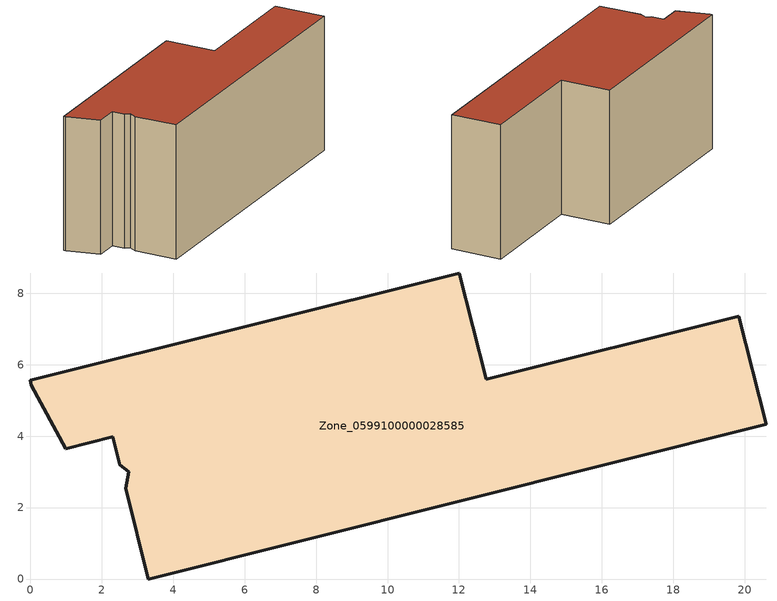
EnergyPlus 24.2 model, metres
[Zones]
Zone_0599100000028585
 floor ground (C_G): 2.67,2.54 2.76,3 2.5,3.2 2.31,3.98 0.99,3.65 0.03,5.42 0,5.56 12.01,8.57 12.76,5.59 19.84,7.36 20.6,4.33 3.3,0 z0
 wall outside (C_F): 0.03,5.42 0.99,3.65 2.31,3.98 2.5,3.2 2.76,3 2.67,2.54 3.3,0 20.6,4.33 19.84,7.36 12.76,5.59 12.01,8.57 0,5.56 0.03,5.42 z0:8.19
 roof outside (C_R): 2.76,3 2.67,2.54 3.3,0 20.6,4.33 19.84,7.36 12.76,5.59 12.01,8.57 0,5.56 0.03,5.42 0.99,3.65 2.31,3.98 2.5,3.2 z8.19
[BUILDING]
Pand.0599100000028585: North Axis=0; Terrain=City; Loads Convergence Tolerance Value=0.04; Temperature Convergence Tolerance Value=0.4; Solar Distribution=FullExterior; Maximum Number of Warmup Days=25; Minimum Number of Warmup Days=1
[Site:Location]
Rotterdam.The.Hague.AP_ZH_NLD Design_Conditions: Latitude=51.96; Longitude=4.45; Time Zone=1; Elevation=-4.5
[SITE:GROUNDTEMPERATURE:BUILDINGSURFACE]
18, 18, 18, 18, 18, 18, 18, 18, 18, 18, 18, 18
[MATERIAL] Thermal Absorptance=0.9; Solar Absorptance=0.7; Visible Absorptance=0.7
Name | Roughness | Thickness | Conductivity | Density | Specific Heat
G.TI.1975-1991 | MediumSmooth | 0.15 | 0.288461 | 540 | 1210
F.TI.1975-1991 | Rough | 0.3 | 0.230769 | 1920 | 840
R.TI.1975-1991 | MediumRough | 0.2 | 0.153846 | 1500 | 1000
[CONSTRUCTION]
C_G: G.TI.1975-1991
C_F: F.TI.1975-1991
C_R: R.TI.1975-1991
[ZONE]
Zone_0599100000028585: Type=1; Multiplier=1; Ceiling Height=Autocalculate; Volume=Autocalculate; Floor Area=autocalculate; Part of Total Floor Area=Yes
[ZONEINFILTRATION:DESIGNFLOWRATE]
Infil_Zone_0599100000028585: Zone or ZoneList or Space or SpaceList=Zone_0599100000028585; Schedule=AlwaysOn; Design Flow Rate Calculation Method=Flow/Area; Flow Rate per Floor Area=0.003; Constant Term Coefficient=1; Temperature Term Coefficient=0; Velocity Term Coefficient=0; Velocity Squared Term Coefficient=0
[HVACTEMPLATE:ZONE:IDEALLOADSAIRSYSTEM]
Zone_0599100000028585: Maximum Heating Supply Air Temperature=50; Minimum Cooling Supply Air Temperature=13; Maximum Heating Supply Air Humidity Ratio=0.0156; Minimum Cooling Supply Air Humidity Ratio=0.0077; Heating Limit=NoLimit; Cooling Limit=NoLimit; Dehumidification Control Type=ConstantSensibleHeatRatio; Cooling Sensible Heat Ratio=0.7; Dehumidification Setpoint=60; Humidification Control Type=None; Humidification Setpoint=30; Outdoor Air Method=None; Outdoor Air Flow Rate per Person=0.00944; Outdoor Air Flow Rate per Zone Floor Area=0; Outdoor Air Flow Rate per Zone=0; Demand Controlled Ventilation Type=None; Outdoor Air Economizer Type=NoEconomizer; Heat Recovery Type=None; Sensible Heat Recovery Effectiveness=0.7; Latent Heat Recovery Effectiveness=0.65
[ZONECONTROL:THERMOSTAT]
ThermostatControl_Zone_0599100000028585: Zone or ZoneList=Zone_0599100000028585; Control Type Schedule=DualSetpointControlType; Control 1=Thermostat_Zone_0599100000028585; Temperature Difference Between Cutout And Setpoint=0
[THERMOSTATSETPOINT:DUALSETPOINT]
Thermostat_Zone_0599100000028585: Heating Setpoint Temperature Schedule=HeatingSetpoint_Zone_0599100000028585; Cooling Setpoint Temperature Schedule=CoolingSetpoint_Zone_0599100000028585
[SCHEDULE:COMPACT]
HeatingSetpoint_Zone_0599100000028585: Through: 12/31, For: AllDays, Until: 24:00, 21
CoolingSetpoint_Zone_0599100000028585: Through: 12/31, For: AllDays, Until: 24:00, 24
DualSetpointControlType: Through: 12/31, For: AllDays, Until: 24:00, 4
AlwaysOn: Through: 12/31, For: AllDays, Until: 24:00, 1
